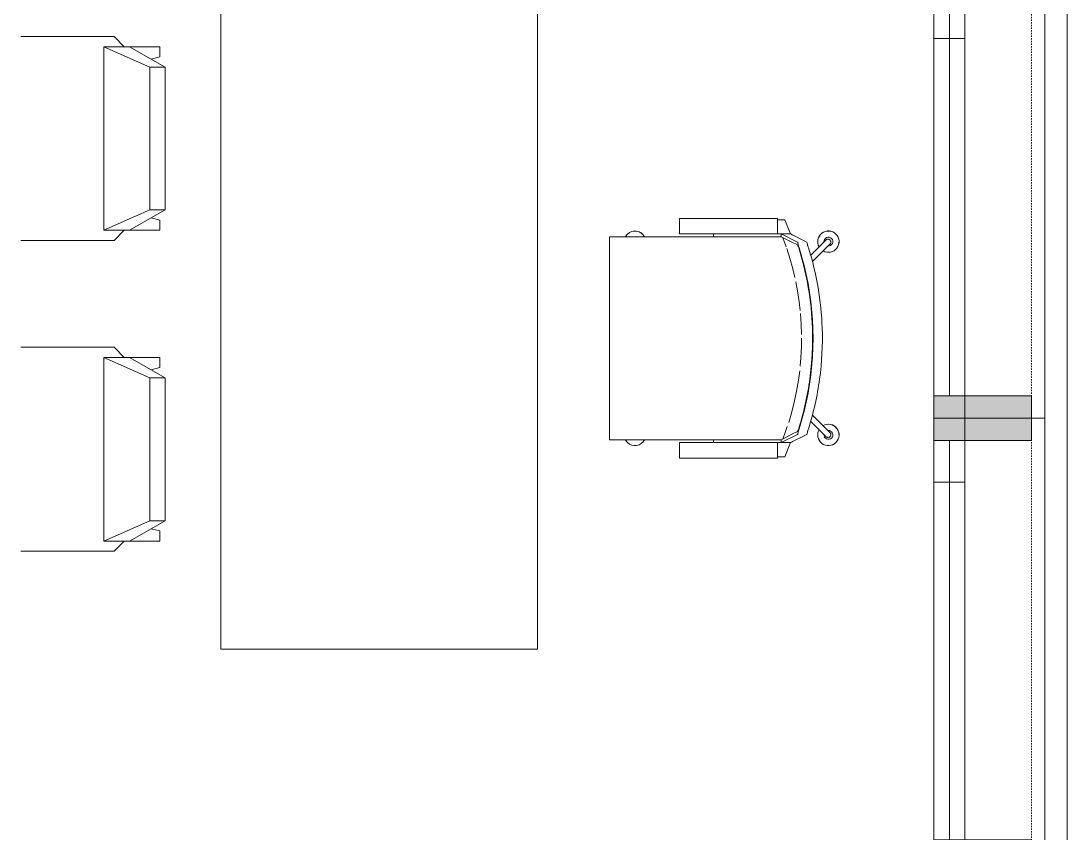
# Model space of a CAD drawing. Header units: centimetres. Extents: x -5566 to 5867, y -120 to 4683.
# Drawn here: x -2195 to -1959.5, y 1184 to 1367 of the extents above; entities that cross this region are included whole.
import ezdxf

# ---------------------------------------------------------------- set-up
doc = ezdxf.new("R2010")
doc.units = ezdxf.units.CM
doc.linetypes.add('Dash', pattern=[0.6, 0.3, -0.3])
for name, color, linetype, lineweight in [('A-GLAZ', 151, 'Continuous', 13), ('A-GLAZ-HDLN', 1, 'Dash', 15), ('A-WALL', 113, 'Continuous', 13), ('G-IMPT', 8, 'Continuous', 13), ('I-FURN', 30, 'Continuous', 13)]:
    doc.layers.add(name, color=color, linetype=linetype, lineweight=lineweight)

# ---------------------------------------------------------------- blocks, each defined once
blk = doc.blocks.new('AR_Alum_Sgl_keep_DownOpen - W100H175-V59-Level _9_00')
at = {"layer": 'A-GLAZ'}
for points in [[(-50, -4), (-45, -4), (-45, 11), (-50, 11)], [(50, -4), (50, 11), (45, 11), (45, -4)]]:
    blk.add_hatch(color=256, dxfattribs=at).paths.add_polyline_path(points, flags=0)
h = blk.add_hatch(color=256, dxfattribs=at)
h.paths.add_polyline_path([(-50, -11), (-45, -11), (-45, -4), (-50, -4), (-50, -6.5)], flags=0)
h.paths.add_polyline_path([(50, -11), (50, -4), (45, -4), (45, -11)], flags=0)
h = blk.add_hatch(dxfattribs=at)
h.set_pattern_fill('FP_49', color=256, style=0, pattern_type=2)
h.set_pattern_definition([(90, (-2963, -3006.5), (-100, 6e-15), []), (180, (-2963, -3006.5), (-6e-15, -50), [])])
h.paths.add_polyline_path([(-9.88, -11), (45, -11), (45, -4), (-45, -4), (-45, -11)], flags=0)
for p, q in [((-50, 11), (-50, 14)), ((50, 14), (-50, 14)), ((50, 14), (50, 11)), ((45, -4), (-45, -4)), ((-45, -11), (45, -11))]:
    blk.add_line(p, q, dxfattribs=at)
at = {"layer": 'A-GLAZ', "lineweight": 15}
for p, q in [((-45, 11), (-50, 11)), ((-50, 11), (-50, -4)), ((-45, -4), (-45, 11)), ((50, 11), (45, 11)), ((45, 11), (45, -4)), ((50, -4), (50, 11)), ((-50, -4), (-50, -11)), ((-45, -4), (-50, -4)), ((-50, -4), (-45, -4)), ((-45, -11), (-45, -4)), ((50, -4), (45, -4)), ((45, -4), (45, -11)), ((45, -4), (50, -4)), ((50, -11), (50, -4)), ((-50, -11), (-45, -11)), ((45, -11), (50, -11))]:
    blk.add_line(p, q, dxfattribs=at)
at = {"layer": 'A-GLAZ', "lineweight": 18}
blk.add_line((45, -7.5), (-45, -7.5), dxfattribs=at)
at = {"layer": 'A-GLAZ-HDLN'}
blk.add_line((-50, 11), (50, 11), dxfattribs=at)
blk = doc.blocks.new('AR_FUR_Chair_Office - AR_FUR_Chair_Office-V21-Level _9_00')
at = {"layer": 'I-FURN'}
for p, q in [((22.86, 27.5), (-22.86, 27.5)), ((-22.86, 27.04), (-22.86, 27.5)), ((-22.86, 24.73), (-22.86, 27.04)), ((22.86, 27.5), (22.86, 27.04)), ((22.86, 27.04), (22.86, 24.73)), ((-22.86, 17), (-22.86, 24.73)), ((22.86, 24.73), (22.86, 17)), ((-22.86, 16.18), (-22.86, 17)), ((22.86, 17), (22.86, 16.18)), ((-22.86, -7.93), (-22.86, 16.18)), ((22.86, 16.18), (22.86, -7.93)), ((-23.5, 11.78), (-26.99, 11.72)), ((26.99, 11.72), (23.5, 11.78)), ((-26.99, 11.46), (-26.99, 11.72)), ((-26.99, 9.43), (-26.99, 11.46)), ((-26.99, 6.79), (-26.99, 9.43)), ((-23.5, 11.77), (-23.5, 11.51)), ((-23.5, 11.51), (-23.5, 9.43)), ((-23.5, 9.43), (-23.5, 6.79)), ((23.5, 11.51), (23.5, 11.77)), ((23.5, 9.43), (23.5, 11.51)), ((23.5, 6.79), (23.5, 9.43)), ((26.99, 11.72), (26.99, 11.46)), ((26.99, 11.46), (26.99, 9.43)), ((26.99, 9.43), (26.99, 6.79)), ((-26.99, -10.16), (-26.99, 6.79)), ((-23.5, 6.79), (-23.5, -10.16)), ((23.5, -10.16), (23.5, 6.79)), ((26.99, 6.79), (26.99, -10.16)), ((-22.86, 4.13), (-23.5, 4.13)), ((23.5, 4.13), (22.86, 4.13)), ((-22.86, -11.14), (-22.86, -7.93)), ((22.86, -7.93), (22.86, -11.14)), ((-26.99, -10.32), (-26.99, -10.16)), ((-26.99, -10.32), (-23.5, -10.32)), ((-26.67, -10.32), (-23.5, -10.32)), ((-26.67, -10.67), (-26.67, -10.32)), ((-26.67, -11.94), (-26.67, -10.67)), ((-23.5, -10.16), (-23.5, -10.32)), ((-23.5, -10.32), (-23.5, -11.11)), ((-23.5, -11.11), (-22.91, -11.11)), ((-23.5, -11.11), (-21.65, -14.8)), ((-23.5, -11.11), (-23.5, -11.94)), ((-22.91, -11.11), (-22.86, -11.11)), ((-22.89, -11.11), (-22.86, -11.11)), ((-22.86, -11.11), (-22.86, -11.11)), ((22.64, -11.55), (20.59, -12.29)), ((21.65, -14.8), (23.5, -11.11)), ((22.86, -11.11), (22.89, -11.11)), ((22.86, -11.11), (22.86, -11.11)), ((22.86, -11.11), (22.91, -11.11)), ((22.91, -11.11), (23.5, -11.11)), ((23.5, -10.32), (23.5, -10.16)), ((23.5, -10.32), (26.99, -10.32)), ((26.67, -10.32), (23.5, -10.32)), ((23.5, -11.11), (23.5, -10.32)), ((23.5, -11.94), (23.5, -11.11)), ((26.67, -10.32), (26.67, -10.67)), ((26.67, -10.67), (26.67, -11.94)), ((26.99, -10.16), (26.99, -10.32)), ((-26.67, -11.94), (-23.5, -13.21)), ((-23.5, -13.21), (-23.5, -11.94)), ((-23.5, -13.21), (-21.65, -16.89)), ((21.65, -16.89), (23.5, -13.21)), ((23.5, -13.21), (26.67, -11.94)), ((23.5, -11.94), (23.5, -13.21)), ((-22.17, -21.27), (-18.66, -17.76)), ((-17.25, -18.15), (-21.27, -22.17)), ((21.27, -22.17), (17.25, -18.15)), ((18.66, -17.76), (22.17, -21.27)), ((-22.06, -22.17), (-22.17, -22.06)), ((22.17, -22.06), (22.06, -22.17))]:
    blk.add_line(p, q, dxfattribs=at)
at = {"layer": 'I-FURN', "flags": 128}
for points in [[(-21.02, -14.79), (-21.63, -13.57), (-22.24, -12.35), (-22.85, -11.12)], [(-19.89, -12.52), (-21.67, -11.92), (-22.64, -11.55)], [(22.85, -11.12), (22.24, -12.35), (21.63, -13.57), (21.02, -14.79)], [(-7.32, -15.31), (-9.44, -15.04), (-11.93, -14.61), (-14.41, -14.08), (-16.85, -13.46), (-18.95, -12.83)], [(20.19, -12.43), (18.08, -13.11), (15.64, -13.78), (13.69, -14.24)], [(-21.65, -14.8), (-21.58, -14.86), (-21.44, -14.91), (-21.23, -14.96), (-20.97, -14.99)], [(-20.87, -15.01), (-20.63, -15.1), (-20.39, -15.18)], [(20.39, -15.18), (16.4, -16.31), (12.36, -17.18), (8.26, -17.81), (4.14, -18.19), (0, -18.32), (-4.14, -18.19), (-8.26, -17.81), (-12.36, -17.18), (-16.4, -16.31), (-20.39, -15.18)], [(0, -15.74), (-1.89, -15.72), (-4.42, -15.59), (-6.32, -15.42)], [(5.61, -15.5), (3.16, -15.67), (0.87, -15.74)], [(12.7, -14.45), (10.7, -14.83), (8.2, -15.21), (6.28, -15.42)], [(20.39, -15.18), (20.63, -15.1), (20.87, -15.01)], [(20.97, -14.99), (21.23, -14.96), (21.44, -14.91), (21.58, -14.86), (21.65, -14.8)], [(-21.65, -16.89), (-21.58, -16.95), (-21.44, -17), (-21.23, -17.05), (-20.97, -17.08)], [(20.97, -17.08), (21.23, -17.05), (21.44, -17), (21.58, -16.95), (21.65, -16.89)], [(-22.17, -21.27), (-22.25, -21.37), (-22.3, -21.48), (-22.33, -21.6), (-22.33, -21.73), (-22.3, -21.85), (-22.25, -21.96), (-22.17, -22.06)], [(-22.06, -22.17), (-21.96, -22.25), (-21.85, -22.3), (-21.73, -22.33), (-21.6, -22.33), (-21.48, -22.3), (-21.37, -22.25), (-21.27, -22.17)], [(21.27, -22.17), (21.37, -22.25), (21.48, -22.3), (21.6, -22.33), (21.73, -22.33), (21.85, -22.3), (21.96, -22.25), (22.06, -22.17)], [(22.17, -22.06), (22.25, -21.96), (22.3, -21.85), (22.33, -21.73), (22.33, -21.6), (22.3, -21.48), (22.25, -21.37), (22.17, -21.27)]]:
    blk.add_lwpolyline(points, dxfattribs=at)
at = {"layer": 'I-FURN'}
for centre, radius, start, end in [((-21.77, 21.77), 2.41, 116.9187, 135), ((-21.77, 21.77), 2.4, 117.0899, 135), ((21.77, 21.77), 2.41, 45, 63.0813), ((21.77, 21.77), 2.4, 45, 62.9101), ((-21.77, 21.77), 2.41, 135, 243), ((-21.77, 21.77), 2.4, 135, 243), ((21.77, 21.77), 2.4, 297, 45), ((21.77, 21.77), 2.41, 297, 45), ((-22.91, -11.43), 0.317, 79.4439, 90), ((22.91, -11.43), 0.318, 90, 100.5561), ((-22.86, -13.21), 0.635, 180, 232.4486), ((22.86, -13.21), 0.635, 307.5514, 0), ((-21.77, -21.77), 2.41, 60.3294, 225), ((-21.77, -21.77), 2.4, 60.4231, 225), ((-21.77, -21.77), 2.41, 225, 29.6706), ((-21.77, -21.77), 2.4, 225, 29.5769), ((-21.77, -21.77), 1, 85, 225), ((21.77, -21.77), 2.41, 150.3294, 315), ((21.77, -21.77), 2.4, 150.4231, 315), ((21.77, -21.77), 2.41, 315, 119.6706), ((21.77, -21.77), 2.4, 315, 119.5769), ((21.77, -21.77), 1, 315, 95), ((-21.77, -21.77), 1, 225, 5), ((-21.77, -21.77), 0.555, 183.4267, 225), ((-21.77, -21.77), 0.555, 225, 266.5733), ((21.77, -21.77), 1, 175, 315), ((21.77, -21.77), 0.555, 273.4267, 315), ((21.77, -21.77), 0.555, 315, 356.5733)]:
    blk.add_arc(centre, radius, start, end, dxfattribs=at)
for points in [[(-22.85, -11.12), (-22.86, -11.12), (-22.86, -11.12), (-22.86, -11.12)], [(22.86, -11.12), (22.86, -11.12), (22.86, -11.12), (22.85, -11.12)], [(-23.48, -13.36), (-23.47, -13.37), (-23.47, -13.38), (-23.47, -13.38)], [(23.47, -13.38), (23.47, -13.38), (23.47, -13.37), (23.48, -13.36)], [(-20.95, -14.84), (-20.97, -14.83), (-21, -14.81), (-21.02, -14.8), (-21.02, -14.79)], [(-20.97, -14.99), (-20.95, -14.99), (-20.92, -15), (-20.89, -15.01), (-20.87, -15.01)], [(-20.39, -15.08), (-20.5, -15.04), (-20.73, -14.96), (-20.9, -14.88), (-20.95, -14.84)], [(20.95, -14.84), (20.9, -14.88), (20.73, -14.96), (20.5, -15.04), (20.39, -15.08)], [(20.87, -15.01), (20.89, -15.01), (20.92, -15), (20.95, -14.99), (20.97, -14.99)], [(21.02, -14.79), (21.02, -14.8), (21, -14.81), (20.97, -14.83), (20.95, -14.84)], [(-20.97, -17.08), (-20.95, -17.09), (-20.92, -17.09), (-20.89, -17.1), (-20.87, -17.11)], [(-20.87, -17.11), (-20.79, -17.14), (-20.64, -17.2), (-20.47, -17.25), (-20.39, -17.28)], [(20.39, -17.28), (20.47, -17.25), (20.64, -17.2), (20.79, -17.14), (20.87, -17.11)], [(20.87, -17.11), (20.89, -17.1), (20.92, -17.09), (20.95, -17.09), (20.97, -17.08)]]:
    blk.add_open_spline(points, degree=3, dxfattribs=at)
for points, knots in [([(-23.41, -13.53), (-23.4, -13.54), (-23.39, -13.55), (-23.38, -13.57), (-23.37, -13.58)], [0.46885825, 0.46885825, 0.46885825, 0.46885825, 0.5, 0.54714413, 0.54714413, 0.54714413, 0.54714413]), ([(-23.29, -13.67), (-23.28, -13.68), (-23.27, -13.69), (-23.25, -13.71), (-23.25, -13.71)], [0.70536216, 0.70536216, 0.70536216, 0.70536216, 0.75, 0.77420596, 0.77420596, 0.77420596, 0.77420596]), ([(23.25, -13.71), (23.25, -13.71), (23.27, -13.69), (23.28, -13.68), (23.29, -13.67)], [0.22579404, 0.22579404, 0.22579404, 0.22579404, 0.25, 0.29463784, 0.29463784, 0.29463784, 0.29463784]), ([(23.37, -13.58), (23.38, -13.57), (23.39, -13.55), (23.4, -13.54), (23.41, -13.53)], [0.45285587, 0.45285587, 0.45285587, 0.45285587, 0.5, 0.53114175, 0.53114175, 0.53114175, 0.53114175]), ([(20.39, -15.08), (14.54, -16.92), (4.62, -18.62), (-9.22, -17.92), (-16.73, -16.23), (-20.39, -15.08)], [0, 0, 0, 0, 0.444444, 0.722222, 1, 1, 1, 1]), ([(-20.39, -17.28), (-16.73, -18.43), (-9.22, -20.11), (4.62, -20.82), (14.54, -19.12), (20.39, -17.28)], [-1, -1, -1, -1, -0.722222, -0.444444, 0, 0, 0, 0])]:
    blk.add_open_spline(points, degree=3, knots=knots, dxfattribs=at)
blk = doc.blocks.new('AR_FUR_Desk_Office - 160_70-V74-Level _9_00')
at = {"layer": 'I-FURN'}
for p, q in [((156.2, -1.83), (-3.8, -1.83)), ((156.2, -73.1), (156.2, -1.83)), ((-3.8, -73.1), (156.2, -73.1))]:
    blk.add_line(p, q, dxfattribs=at)
blk = doc.blocks.new('AR_FUR_Chair_Armless - 12ZSTG16_dwg-385050-Level _9_00')
at = {"layer": 'G-IMPT', "lineweight": 5}
for p, q in [((-48.26, 20.68), (-45.96, 22.98)), ((-45.96, 22.98), (-48.26, 20.68)), ((-45.96, 22.98), (-25, 22.98)), ((-25, 22.98), (-45.96, 22.98)), ((-57.45, 16.09), (-49.41, 20.68)), ((-57.45, 16.09), (-49.41, 20.68)), ((-56.3, 20.68), (-56.3, 18.38)), ((-49.41, 20.68), (-56.3, 20.68)), ((-54.01, 16.09), (-43.66, 20.68)), ((-54.01, 16.09), (-43.66, 20.68)), ((-43.66, 20.68), (-49.41, 20.68)), ((-43.66, 20.68), (-43.66, -20.68)), ((-54.3, 17.89), (-56.3, 18.38)), ((-57.45, -16.09), (-57.45, 16.09)), ((-57.45, 16.09), (-54.01, 16.09)), ((-57.45, -16.09), (-57.45, 16.09)), ((-54.01, 16.09), (-57.45, 16.09)), ((-54.01, -16.09), (-54.01, 16.09)), ((-54.01, 16.09), (-54.01, -16.09)), ((-57.45, -16.09), (-54.01, -16.09)), ((-57.45, -16.09), (-49.41, -20.68)), ((-54.01, -16.09), (-57.45, -16.09)), ((-57.45, -16.09), (-49.41, -20.68)), ((-54.01, -16.09), (-43.66, -20.68)), ((-54.01, -16.09), (-43.66, -20.68)), ((-54.3, -17.89), (-56.3, -18.38)), ((-56.3, -18.38), (-56.3, -20.68)), ((-49.41, -20.68), (-56.3, -20.68)), ((-43.66, -20.68), (-49.41, -20.68)), ((-45.96, -22.98), (-48.26, -20.68)), ((-45.96, -22.98), (-48.26, -20.68)), ((-45.96, -22.98), (-25, -22.98)), ((-25, -22.98), (-45.96, -22.98))]:
    blk.add_line(p, q, dxfattribs=at)
blk = doc.blocks.new('AR_FUR_Chair_Armless - AR_FUR_Chair_Armless-1211962-Level _9_00')
at = {"extrusion": (0, 0, -1), "zscale": -1, "rotation": 180}
blk.add_blockref('AR_FUR_Chair_Armless - 12ZSTG16_dwg-385050-Level _9_00', (0, 0), dxfattribs=at)
blk = doc.blocks.new('AR_Alum_Sgl_keep_DownOpen - W100H175-V84-Level _9_00')
at = {"layer": 'A-GLAZ'}
for points in [[(-45, -4), (-45, 11), (-50, 11), (-50, -4)], [(50, -4), (50, 11), (45, 11), (45, -4)]]:
    blk.add_hatch(color=256, dxfattribs=at).paths.add_polyline_path(points, flags=0)
h = blk.add_hatch(color=256, dxfattribs=at)
h.paths.add_polyline_path([(50, -11), (50, -4), (45, -4), (45, -11)], flags=0)
h.paths.add_polyline_path([(-50, -11), (-45, -11), (-45, -4), (-50, -4), (-50, -6.5)], flags=0)
h = blk.add_hatch(dxfattribs=at)
h.set_pattern_fill('FP_74', color=256, style=0, pattern_type=2)
h.set_pattern_definition([(90, (-2863, -3006.5), (-100, 6e-15), []), (180, (-2863, -3006.5), (-6e-15, -50), [])])
h.paths.add_polyline_path([(45, -11), (45, -4), (-45, -4), (-45, -11), (10.55, -11)], flags=0)
for p, q in [((50, 14), (-50, 14)), ((50, 14), (50, 11)), ((45, -4), (-45, -4)), ((-45, -11), (45, -11))]:
    blk.add_line(p, q, dxfattribs=at)
at = {"layer": 'A-GLAZ', "lineweight": 15}
for p, q in [((-45, 11), (-50, 11)), ((-50, 11), (-50, -4)), ((-45, -4), (-45, 11)), ((50, 11), (45, 11)), ((45, 11), (45, -4)), ((50, -4), (50, 11)), ((-50, -4), (-50, -11)), ((-45, -4), (-50, -4)), ((-50, -4), (-45, -4)), ((-45, -11), (-45, -4)), ((50, -4), (45, -4)), ((45, -4), (45, -11)), ((45, -4), (50, -4)), ((50, -11), (50, -4)), ((-50, -11), (-45, -11)), ((45, -11), (50, -11))]:
    blk.add_line(p, q, dxfattribs=at)
at = {"layer": 'A-GLAZ', "lineweight": 18}
blk.add_line((45, -7.5), (-45, -7.5), dxfattribs=at)
at = {"layer": 'A-GLAZ-HDLN'}
blk.add_line((-50, 11), (50, 11), dxfattribs=at)

msp = doc.modelspace()

# ---------------------------------------------------------------- linework, layer by layer
at = {"layer": 'A-WALL'}
msp.add_line((-1959.5, 1377.49), (-1959.5, 1077.49), dxfattribs=at)

# ---------------------------------------------------------------- block references
at = {"layer": 'A-GLAZ', "rotation": 270}
for name, p in [('AR_Alum_Sgl_keep_DownOpen - W100H175-V84-Level _9_00', (-1978.5, 1327.49)), ('AR_Alum_Sgl_keep_DownOpen - W100H175-V59-Level _9_00', (-1978.5, 1227.49))]:
    msp.add_blockref(name, p, dxfattribs=at)
at = {"layer": 'I-FURN'}
for name, p, rotation in [('AR_FUR_Desk_Office - 160_70-V74-Level _9_00', (-2076.9, 1381.69), 270), ('AR_FUR_Chair_Armless - AR_FUR_Chair_Armless-1211962-Level _9_00', (-2220, 1340.49), 179.9999999999998), ('AR_FUR_Chair_Office - AR_FUR_Chair_Office-V21-Level _9_00', (-2035, 1295.49), 89.99999999999999), ('AR_FUR_Chair_Armless - AR_FUR_Chair_Armless-1211962-Level _9_00', (-2220, 1270.49), 179.9999999999998)]:
    msp.add_blockref(name, p, dxfattribs=dict(at, rotation=rotation))

doc.saveas('drawing.dxf')
